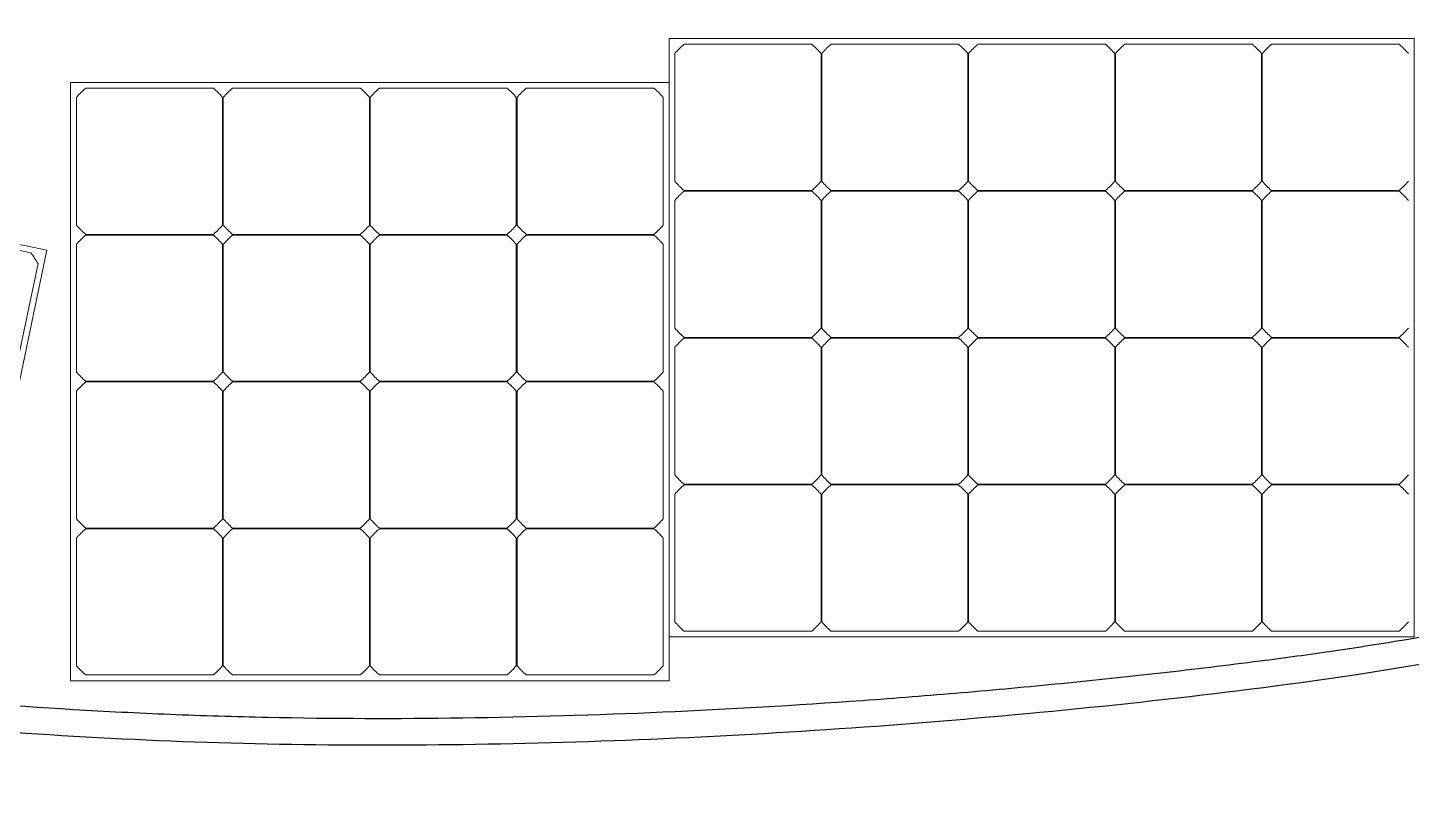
# Model space of a CAD drawing. Header units: inches. Extents: x -1514 to 1282, y -2074 to 286.
# Drawn here: x 1134.48 to 1181.08, y 51.75 to 77.8 of the extents above; entities that cross this region are included whole.
import ezdxf

# ---------------------------------------------------------------- set-up
doc = ezdxf.new("R2010")
doc.units = ezdxf.units.IN
doc.header["$LTSCALE"] = 0.1
doc.header["$MEASUREMENT"] = 0
doc.layers.add('PDF_Images', color=7, linetype='Continuous')
doc.layers.add('smallPanels', color=40, linetype='Continuous')
picture_1 = doc.add_image_def('image1.png', size_in_pixel=(2048, 1582))

msp = doc.modelspace()

# ---------------------------------------------------------------- linework, layer by layer
at = {"color": 1, "linetype": 'Continuous', "lineweight": 25}
for points, knots in [([(1176.1018, 55.58734), (1182.82469, 56.44857), (1189.25989, 57.7867), (1202.33163, 61.30244), (1208.56055, 63.45223), (1217.62247, 67.20189), (1220.55995, 68.51848), (1225.01732, 70.6831), (1226.42437, 71.39418), (1229.33785, 72.93245), (1230.6985, 73.67888), (1233.59461, 75.35797), (1234.93947, 76.1854), (1236.99032, 77.53087), (1237.66352, 77.98648), (1238.66537, 78.68594), (1238.9673, 78.89973), (1239.68593, 79.41739), (1239.96066, 79.61801), (1241.70596, 80.92526), (1242.81503, 81.81834), (1244.5421, 83.81902), (1244.96474, 84.47834), (1245.67368, 86.03543), (1245.9182, 86.90157), (1246.02043, 88.49391), (1245.96877, 89.41902), (1245.48413, 91.0326), (1245.11363, 91.81744), (1244.1676, 93.23757), (1243.59475, 93.84655), (1242.41237, 95.00114), (1241.72586, 95.58191), (1240.52158, 96.53022), (1239.80523, 97.05891), (1238.47103, 98.01431), (1237.78883, 98.48754), (1235.73417, 99.8688), (1234.2779, 100.78449), (1230.16303, 103.22012), (1227.09415, 104.85047), (1221.18523, 107.75201), (1218.11218, 109.14492), (1211.90198, 111.73396), (1208.78404, 112.92469), (1202.42638, 115.11047), (1199.18517, 116.09911), (1194.38973, 117.39536), (1192.77459, 117.8053), (1189.4242, 118.60151), (1187.85098, 118.95096), (1182.77459, 119.98882), (1179.51453, 120.53521), (1176.1018, 120.97239)], [0, 0, 0, 0, 0.125, 0.125, 0.25, 0.25, 0.3125, 0.3125, 0.34375, 0.34375, 0.375, 0.375, 0.40625, 0.40625, 0.421875, 0.421875, 0.4296875, 0.4296875, 0.4375, 0.4375, 0.46875, 0.46875, 0.484375, 0.484375, 0.5, 0.5, 0.515625, 0.515625, 0.53125, 0.53125, 0.546875, 0.546875, 0.5625, 0.5625, 0.578125, 0.578125, 0.59375, 0.59375, 0.625, 0.625, 0.6875, 0.6875, 0.75, 0.75, 0.8125, 0.8125, 0.875, 0.875, 0.90625, 0.90625, 0.9375, 0.9375, 1, 1, 1, 1]), ([(1175.98692, 56.48039), (1176.81154, 56.58592), (1177.63429, 56.69872), (1179.27596, 56.93941), (1180.09485, 57.0674), (1182.54573, 57.47415), (1184.17198, 57.77547), (1187.41068, 58.43157), (1189.02316, 58.78618), (1191.43265, 59.35305), (1192.23429, 59.54776), (1193.83447, 59.94898), (1194.63298, 60.15561), (1196.22678, 60.58129), (1197.4197, 60.90986), (1198.60888, 61.25295), (1199.20283, 61.42696), (1199.40075, 61.48538), (1199.7961, 61.60298), (1199.99354, 61.66216), (1201.76843, 62.19817), (1203.33128, 62.69917), (1206.42829, 63.74881), (1207.96253, 64.2973), (1211.00409, 65.43861), (1212.51145, 66.03134), (1215.50103, 67.25773), (1216.9832, 67.89147), (1219.92291, 69.19931), (1221.38045, 69.8734), (1223.54826, 70.91529), (1224.26777, 71.26774), (1225.70014, 71.9841), (1226.41299, 72.34803), (1227.83185, 73.08793), (1228.53787, 73.46386), (1229.94291, 74.22821), (1230.64191, 74.61665), (1232.03162, 75.40918), (1232.7223, 75.81336), (1233.75088, 76.43434), (1234.0925, 76.64379), (1234.77316, 77.06788), (1235.11221, 77.28249), (1235.61888, 77.60821), (1235.7875, 77.71745), (1236.12385, 77.93705), (1236.29156, 78.04739), (1236.79331, 78.38004), (1237.12596, 78.60399), (1237.78756, 79.05627), (1238.11652, 79.28458), (1238.77069, 79.74567), (1239.09594, 79.9784), (1239.74254, 80.44857), (1240.06373, 80.68624), (1240.54047, 81.04932), (1240.69854, 81.17145), (1241.01261, 81.41846), (1241.1686, 81.54336), (1241.63255, 81.92349), (1241.93645, 82.18424), (1242.52886, 82.72702), (1242.81761, 83.00871), (1243.23826, 83.44866), (1243.37655, 83.59798), (1243.57909, 83.82887), (1243.64587, 83.90715), (1243.77631, 84.0655), (1243.84006, 84.14567), (1243.9641, 84.30839), (1244.02438, 84.39094), (1244.14117, 84.55863), (1244.19772, 84.64373), (1244.3621, 84.90266), (1244.46473, 85.08005), (1244.65683, 85.44387), (1244.74629, 85.63029), (1244.84963, 85.86917), (1244.86986, 85.91725), (1244.90946, 86.01399), (1244.92881, 86.06267), (1244.98525, 86.20894), (1245.02081, 86.30698), (1245.08753, 86.50419), (1245.1188, 86.60333), (1245.17592, 86.80301), (1245.20167, 86.90357), (1245.24616, 87.1065), (1245.2649, 87.20886), (1245.29557, 87.41535), (1245.30751, 87.51946), (1245.32121, 87.67672), (1245.32507, 87.72932), (1245.33155, 87.83484), (1245.33417, 87.88783), (1245.34036, 88.04672), (1245.34226, 88.15235), (1245.34273, 88.36317), (1245.34134, 88.46836), (1245.33441, 88.67819), (1245.32887, 88.78283), (1245.31242, 88.9914), (1245.30151, 89.09532), (1245.27296, 89.30227), (1245.25527, 89.40529), (1245.2126, 89.61036), (1245.18754, 89.7124), (1245.14526, 89.86484), (1245.13039, 89.91555), (1245.09932, 90.01679), (1245.08313, 90.06739), (1244.99952, 90.31895), (1244.92431, 90.51559), (1244.75952, 90.90092), (1244.66989, 91.08958), (1244.47639, 91.45905), (1244.37251, 91.63985), (1244.23306, 91.86057), (1244.20468, 91.90444), (1244.14693, 91.99164), (1244.11756, 92.03493), (1244.02835, 92.16336), (1243.96723, 92.24721), (1243.77934, 92.49394), (1243.64817, 92.6521), (1243.37805, 92.96017), (1243.23919, 93.11017), (1242.81577, 93.55302), (1242.52366, 93.83793), (1242.07196, 94.25119), (1241.91909, 94.38653), (1241.68675, 94.58642), (1241.60878, 94.65255), (1241.45221, 94.78365), (1241.37356, 94.84865), (1241.13667, 95.0422), (1240.97746, 95.1693), (1240.65709, 95.42054), (1240.49593, 95.5447), (1240.01004, 95.91369), (1239.68295, 96.15504), (1239.02488, 96.63246), (1238.69401, 96.8687), (1237.69606, 97.57029), (1237.02363, 98.0285), (1235.66464, 98.92634), (1234.9781, 99.366), (1233.9375, 100.01138), (1233.58871, 100.22417), (1232.88815, 100.64499), (1232.53648, 100.85296), (1231.47761, 101.47024), (1230.76657, 101.87297), (1229.33599, 102.66473), (1228.61647, 103.05381), (1227.16965, 103.8199), (1226.44227, 104.19677), (1224.97974, 104.93858), (1224.24457, 105.30348), (1222.76688, 106.02239), (1222.0244, 106.37647), (1220.53234, 107.07433), (1219.78273, 107.41805), (1218.27632, 108.09514), (1217.51953, 108.42851), (1216.3789, 108.92074), (1215.99779, 109.08352), (1215.42474, 109.32571), (1215.23348, 109.40612), (1214.85078, 109.56617), (1214.65929, 109.64583), (1211.4019, 110.99365), (1208.30329, 112.16795), (1203.60142, 113.77228), (1202.02511, 114.28077), (1198.85416, 115.24448), (1197.25958, 115.69989), (1194.05304, 116.56137), (1192.44106, 116.96734), (1190.01074, 117.54209), (1189.19855, 117.72785), (1187.56978, 118.08705), (1186.7532, 118.26046), (1184.29644, 118.76065), (1182.64925, 119.06735), (1180.16276, 119.48156), (1179.3313, 119.61193), (1177.66305, 119.85707), (1176.82627, 119.97193), (1175.98692, 120.07935)], [0, 0, 0, 0, 0.015625, 0.015625, 0.03125, 0.03125, 0.0625, 0.0625, 0.09375, 0.09375, 0.109375, 0.109375, 0.125, 0.125, 0.140625, 0.1484375, 0.1484375, 0.15234375, 0.15234375, 0.15625, 0.15625, 0.1875, 0.1875, 0.21875, 0.21875, 0.25, 0.25, 0.28125, 0.28125, 0.3125, 0.3125, 0.328125, 0.328125, 0.34375, 0.34375, 0.359375, 0.359375, 0.375, 0.375, 0.390625, 0.390625, 0.3984375, 0.3984375, 0.40625, 0.40625, 0.41015625, 0.41015625, 0.4140625, 0.4140625, 0.421875, 0.421875, 0.4296875, 0.4296875, 0.4375, 0.4375, 0.4453125, 0.4453125, 0.44921875, 0.44921875, 0.453125, 0.453125, 0.4609375, 0.4609375, 0.46875, 0.46875, 0.47265625, 0.47265625, 0.47460938, 0.47460938, 0.4765625, 0.4765625, 0.47851563, 0.47851563, 0.48046875, 0.48046875, 0.484375, 0.484375, 0.48828125, 0.48828125, 0.48925781, 0.48925781, 0.49023438, 0.49023438, 0.4921875, 0.4921875, 0.49414063, 0.49414063, 0.49609375, 0.49609375, 0.49804688, 0.49804688, 0.5, 0.5, 0.50097656, 0.50097656, 0.50195313, 0.50195313, 0.50390625, 0.50390625, 0.50585938, 0.50585938, 0.5078125, 0.5078125, 0.50976563, 0.50976563, 0.51171875, 0.51171875, 0.51367188, 0.51367188, 0.51464844, 0.51464844, 0.515625, 0.515625, 0.51953125, 0.51953125, 0.5234375, 0.5234375, 0.52734375, 0.52734375, 0.52832031, 0.52832031, 0.52929688, 0.52929688, 0.53125, 0.53125, 0.53515625, 0.53515625, 0.5390625, 0.5390625, 0.546875, 0.546875, 0.55078125, 0.55078125, 0.55273438, 0.55273438, 0.5546875, 0.5546875, 0.55859375, 0.55859375, 0.5625, 0.5625, 0.5703125, 0.5703125, 0.578125, 0.578125, 0.59375, 0.59375, 0.609375, 0.609375, 0.6171875, 0.6171875, 0.625, 0.625, 0.640625, 0.640625, 0.65625, 0.65625, 0.671875, 0.671875, 0.6875, 0.6875, 0.703125, 0.703125, 0.71875, 0.71875, 0.734375, 0.734375, 0.7421875, 0.7421875, 0.74609375, 0.74609375, 0.75, 0.75, 0.8125, 0.8125, 0.84375, 0.84375, 0.875, 0.875, 0.90625, 0.90625, 0.921875, 0.921875, 0.9375, 0.9375, 0.96875, 0.96875, 0.984375, 0.984375, 1, 1, 1, 1]), ([(1049.85139, 82.29264), (1049.87222, 82.28546), (1049.89305, 82.27826), (1050.17231, 82.18168), (1050.43013, 82.09074), (1051.20203, 81.81391), (1051.71459, 81.62409), (1052.73662, 81.23643), (1053.2461, 81.03859), (1054.26276, 80.63686), (1054.76994, 80.43297), (1056.28898, 79.81453), (1057.29832, 79.39324), (1059.31462, 78.54339), (1060.32154, 78.11476), (1062.33748, 77.26142), (1063.34633, 76.83627), (1065.3656, 75.98857), (1066.376, 75.56597), (1068.39749, 74.72117), (1069.40853, 74.29886), (1070.92488, 73.66385), (1071.43029, 73.45194), (1072.44097, 73.02742), (1072.94626, 72.81484), (1075.47264, 71.7511), (1077.49369, 70.89736), (1081.54119, 69.19802), (1083.56747, 68.35202), (1087.63101, 66.68198), (1089.66824, 65.85786), (1092.73701, 64.64972), (1093.76209, 64.25168), (1095.3036, 63.66324), (1095.81809, 63.46854), (1096.84852, 63.08239), (1097.36432, 62.89099), (1098.91241, 62.32282), (1099.94585, 61.9519), (1102.01593, 61.22852), (1103.05259, 60.87611), (1106.16797, 59.85033), (1108.2522, 59.20894), (1111.39562, 58.34768), (1112.44627, 58.07741), (1114.02733, 57.70219), (1114.5552, 57.58214), (1115.61276, 57.35297), (1116.14245, 57.24377), (1118.79506, 56.72249), (1120.93043, 56.38431), (1123.6103, 56.02362), (1124.14681, 55.95459), (1125.22072, 55.82171), (1125.75813, 55.75789), (1127.37155, 55.5732), (1128.44874, 55.45916), (1131.68537, 55.14592), (1133.84978, 54.97528), (1137.10724, 54.78177), (1138.19487, 54.72771), (1140.37374, 54.64034), (1141.46497, 54.607), (1144.74395, 54.53726), (1146.93694, 54.53105), (1149.13658, 54.56277)], [0.007182826, 0.007182826, 0.007182826, 0.007182826, 0.0078125, 0.0078125, 0.015625, 0.015625, 0.03125, 0.03125, 0.046875, 0.046875, 0.0625, 0.0625, 0.09375, 0.09375, 0.125, 0.125, 0.15625, 0.15625, 0.1875, 0.1875, 0.21875, 0.21875, 0.234375, 0.234375, 0.25, 0.25, 0.3125, 0.3125, 0.375, 0.375, 0.4375, 0.4375, 0.46875, 0.46875, 0.484375, 0.484375, 0.5, 0.5, 0.53125, 0.53125, 0.5625, 0.5625, 0.625, 0.625, 0.65625, 0.65625, 0.671875, 0.671875, 0.6875, 0.6875, 0.75, 0.75, 0.765625, 0.765625, 0.78125, 0.78125, 0.8125, 0.8125, 0.875, 0.875, 0.90625, 0.90625, 0.9375, 0.9375, 1, 1, 1, 1]), ([(1049.13678, 81.52988), (1050.11907, 81.20076), (1051.24508, 80.79001), (1053.19022, 80.04649), (1054.31575, 79.59691), (1055.50113, 79.11181), (1055.74596, 79.01106), (1056.25115, 78.8021), (1056.5527, 78.67669), (1057.00653, 78.4872), (1057.24603, 78.38684), (1057.75018, 78.17491), (1058.06459, 78.04229), (1058.40579, 77.89806), (1058.52562, 77.84735), (1058.77747, 77.74069), (1058.95087, 77.66718), (1059.24105, 77.54409), (1059.47253, 77.44582), (1060.13344, 77.16509), (1060.4246, 77.04146), (1060.92834, 76.82769), (1061.06957, 76.76776), (1061.80346, 76.45691), (1062.3003, 76.24692), (1063.30916, 75.82143), (1063.87772, 75.58219), (1064.5723, 75.29046), (1064.81433, 75.18888), (1065.3194, 74.97709), (1065.64496, 74.84068), (1066.067, 74.66395), (1066.41477, 74.51839), (1066.8752, 74.32578), (1067.08425, 74.23835), (1067.22622, 74.17898), (1067.25517, 74.16687), (1067.83978, 73.92243), (1068.38013, 73.6965), (1068.72845, 73.55085), (1068.81728, 73.5137), (1068.86307, 73.49455), (1068.81671, 73.51394), (1069.17673, 73.36336), (1069.44713, 73.25023), (1069.95271, 73.03861), (1070.14248, 72.95915), (1070.93135, 72.62862), (1071.47685, 72.39972), (1072.14449, 72.11916), (1072.50092, 71.96929), (1072.89128, 71.80504), (1073.15906, 71.69234), (1073.35075, 71.61164), (1073.78775, 71.42764), (1074.26548, 71.22641), (1075.29881, 70.79105), (1075.74671, 70.60235), (1076.09145, 70.45714), (1076.29836, 70.37), (1076.32297, 70.35963), (1077.06251, 70.04822), (1077.8856, 69.70193), (1078.61217, 69.39674), (1079.07509, 69.20242), (1079.23085, 69.13706), (1080.05583, 68.79127), (1080.58409, 68.57028), (1081.59717, 68.14738), (1082.0084, 67.97605), (1083.08176, 67.53018), (1083.6039, 67.31399), (1084.61912, 66.89511), (1085.05911, 66.71415), (1087.71726, 65.6257), (1089.60724, 64.8648), (1092.7619, 63.63), (1093.75285, 63.2476), (1095.86943, 62.44536), (1096.82319, 62.09021), (1098.94154, 61.31895), (1099.92667, 60.96843), (1102.04419, 60.23538), (1103.01777, 59.90745), (1106.25893, 58.85188), (1108.20421, 58.26131), (1111.43842, 57.38901), (1112.44939, 57.13357), (1114.58138, 56.63638), (1115.66423, 56.40706), (1117.71597, 56.0106), (1118.86147, 55.81059), (1120.39505, 55.56596), (1120.91811, 55.48625), (1121.98793, 55.33048), (1122.58468, 55.24779), (1124.11064, 55.04504), (1125.22992, 54.90837), (1127.40025, 54.6628), (1128.45228, 54.55269), (1131.7353, 54.23875), (1133.87082, 54.07309), (1140.37645, 53.69188), (1144.70683, 53.60424), (1149.14948, 53.66915)], [0, 0, 0, 0, 0.03125, 0.03125, 0.0625, 0.0625, 0.0703125, 0.0703125, 0.078125, 0.078125, 0.0859375, 0.0859375, 0.09375, 0.09375, 0.09765625, 0.09765625, 0.1015625, 0.1015625, 0.109375, 0.109375, 0.1171875, 0.1171875, 0.125, 0.125, 0.140625, 0.140625, 0.15625, 0.15625, 0.1640625, 0.1640625, 0.171875, 0.171875, 0.1796875, 0.18359375, 0.18554687, 0.18554687, 0.1875, 0.1875, 0.1953125, 0.19921875, 0.20117187, 0.20117187, 0.203125, 0.203125, 0.2109375, 0.2109375, 0.21875, 0.21875, 0.234375, 0.234375, 0.2421875, 0.24609375, 0.24609375, 0.25, 0.25, 0.265625, 0.265625, 0.2734375, 0.27734375, 0.27734375, 0.28125, 0.28125, 0.296875, 0.3046875, 0.3046875, 0.3125, 0.3125, 0.328125, 0.328125, 0.34375, 0.34375, 0.359375, 0.359375, 0.375, 0.375, 0.4375, 0.4375, 0.46875, 0.46875, 0.5, 0.5, 0.53125, 0.53125, 0.5625, 0.5625, 0.625, 0.625, 0.65625, 0.65625, 0.6875, 0.6875, 0.71875, 0.71875, 0.734375, 0.734375, 0.75, 0.75, 0.78125, 0.78125, 0.8125, 0.8125, 0.875, 0.875, 1, 1, 1, 1]), ([(1149.13658, 54.56277), (1151.3832, 54.59521), (1153.62741, 54.66153), (1158.11126, 54.85793), (1160.35091, 54.98814), (1163.70708, 55.22953), (1164.82525, 55.3177), (1167.06052, 55.50911), (1168.17763, 55.61222), (1170.41079, 55.83319), (1171.52685, 55.951), (1173.7578, 56.20287), (1174.87269, 56.33706), (1175.98692, 56.48039)], [0, 0, 0, 0, 0.25, 0.25, 0.5, 0.5, 0.625, 0.625, 0.75, 0.75, 0.875, 0.875, 1, 1, 1, 1]), ([(1149.14948, 53.66915), (1153.62721, 53.73457), (1158.16941, 53.93524), (1167.13004, 54.57685), (1171.72802, 55.02704), (1176.1018, 55.58734)], [0, 0, 0, 0, 0.5, 0.5, 1, 1, 1, 1])]:
    msp.add_open_spline(points, degree=3, knots=knots, dxfattribs=at)
at = {"layer": 'smallPanels', "color": 5, "lineweight": 0}
for p, q in [((1156.27778, 72.62775), (1156.27778, 76.9281)), ((1156.58823, 77.23855), (1160.88858, 77.23855)), ((1161.19903, 76.9281), (1161.19903, 72.62775)), ((1161.22266, 72.62775), (1161.22266, 76.9281)), ((1161.53311, 77.23855), (1165.83346, 77.23855)), ((1166.14391, 76.9281), (1166.14391, 72.62775)), ((1166.16753, 72.62775), (1166.16753, 76.9281)), ((1166.47798, 77.23855), (1170.77833, 77.23855)), ((1171.08878, 76.9281), (1171.08878, 72.62775)), ((1171.1124, 72.62775), (1171.1124, 76.9281)), ((1171.42285, 77.23855), (1175.7232, 77.23855)), ((1176.03365, 76.9281), (1176.03365, 72.62775)), ((1176.05727, 72.62775), (1176.05727, 76.9281)), ((1176.36772, 77.23855), (1180.66807, 77.23855)), ((1160.88858, 72.3173), (1156.58823, 72.3173)), ((1156.58823, 72.29368), (1160.88858, 72.29368)), ((1165.83346, 72.3173), (1161.53311, 72.3173)), ((1161.53311, 72.29368), (1165.83346, 72.29368)), ((1170.77833, 72.3173), (1166.47798, 72.3173)), ((1166.47798, 72.29368), (1170.77833, 72.29368)), ((1175.7232, 72.3173), (1171.42285, 72.3173)), ((1171.42285, 72.29368), (1175.7232, 72.29368)), ((1180.66807, 72.3173), (1176.36772, 72.3173)), ((1176.36772, 72.29368), (1180.66807, 72.29368)), ((1156.27778, 67.68288), (1156.27778, 71.98323)), ((1161.19903, 71.98323), (1161.19903, 67.68288)), ((1161.22266, 67.68288), (1161.22266, 71.98323)), ((1166.14391, 71.98323), (1166.14391, 67.68288)), ((1166.16753, 67.68288), (1166.16753, 71.98323)), ((1171.08878, 71.98323), (1171.08878, 67.68288)), ((1171.1124, 67.68288), (1171.1124, 71.98323)), ((1176.03365, 71.98323), (1176.03365, 67.68288)), ((1176.05727, 67.68288), (1176.05727, 71.98323)), ((1160.88858, 67.37243), (1156.58823, 67.37243)), ((1156.58823, 67.34881), (1160.88858, 67.34881)), ((1165.83346, 67.37243), (1161.53311, 67.37243)), ((1161.53311, 67.34881), (1165.83346, 67.34881)), ((1170.77833, 67.37243), (1166.47798, 67.37243)), ((1166.47798, 67.34881), (1170.77833, 67.34881)), ((1175.7232, 67.37243), (1171.42285, 67.37243)), ((1171.42285, 67.34881), (1175.7232, 67.34881)), ((1180.66807, 67.37243), (1176.36772, 67.37243)), ((1176.36772, 67.34881), (1180.66807, 67.34881)), ((1156.27778, 62.73801), (1156.27778, 67.03836)), ((1161.19903, 67.03836), (1161.19903, 62.73801)), ((1161.22266, 62.73801), (1161.22266, 67.03836)), ((1166.14391, 67.03836), (1166.14391, 62.73801)), ((1166.16753, 62.73801), (1166.16753, 67.03836)), ((1171.08878, 67.03836), (1171.08878, 62.73801)), ((1171.1124, 62.73801), (1171.1124, 67.03836)), ((1176.03365, 67.03836), (1176.03365, 62.73801)), ((1176.05727, 62.73801), (1176.05727, 67.03836)), ((1156.27778, 57.79313), (1156.27778, 62.09348)), ((1160.88858, 62.42756), (1156.58823, 62.42756)), ((1156.58823, 62.40393), (1160.88858, 62.40393)), ((1161.19903, 62.09348), (1161.19903, 57.79313)), ((1161.22266, 57.79313), (1161.22266, 62.09348)), ((1165.83346, 62.42756), (1161.53311, 62.42756)), ((1161.53311, 62.40393), (1165.83346, 62.40393)), ((1166.14391, 62.09348), (1166.14391, 57.79313)), ((1166.16753, 57.79313), (1166.16753, 62.09348)), ((1170.77833, 62.42756), (1166.47798, 62.42756)), ((1166.47798, 62.40393), (1170.77833, 62.40393)), ((1171.08878, 62.09348), (1171.08878, 57.79313)), ((1171.1124, 57.79313), (1171.1124, 62.09348)), ((1175.7232, 62.42756), (1171.42285, 62.42756)), ((1171.42285, 62.40393), (1175.7232, 62.40393)), ((1176.03365, 62.09348), (1176.03365, 57.79313)), ((1176.05727, 57.79313), (1176.05727, 62.09348)), ((1180.66807, 62.42756), (1176.36772, 62.42756)), ((1176.36772, 62.40393), (1180.66807, 62.40393)), ((1160.88858, 57.48268), (1156.58823, 57.48268)), ((1165.83346, 57.48268), (1161.53311, 57.48268)), ((1170.77833, 57.48268), (1166.47798, 57.48268)), ((1175.7232, 57.48268), (1171.42285, 57.48268)), ((1180.66807, 57.48268), (1176.36772, 57.48268))]:
    msp.add_line(p, q, dxfattribs=at)
at = {"layer": 'smallPanels', "color": 11, "lineweight": 0, "true_color": 0xf27172}
for p, q in [((1140.73902, 75.76118), (1136.43867, 75.76118)), ((1145.68389, 75.76118), (1141.38354, 75.76118)), ((1150.62876, 75.76118), (1146.32841, 75.76118)), ((1155.57363, 75.76118), (1151.27328, 75.76118)), ((1136.12822, 75.45073), (1136.12822, 71.15038)), ((1141.04947, 71.15038), (1141.04947, 75.45073)), ((1141.07309, 75.45073), (1141.07309, 71.15038)), ((1145.99434, 71.15038), (1145.99434, 75.45073)), ((1146.01796, 75.45073), (1146.01796, 71.15038)), ((1150.93921, 71.15038), (1150.93921, 75.45073)), ((1150.96283, 75.45073), (1150.96283, 71.15038)), ((1155.88408, 71.15038), (1155.88408, 75.45073)), ((1136.43867, 70.83993), (1140.73902, 70.83993)), ((1141.38354, 70.83993), (1145.68389, 70.83993)), ((1146.32841, 70.83993), (1150.62876, 70.83993)), ((1151.27328, 70.83993), (1155.57363, 70.83993)), ((1136.12822, 70.50586), (1136.12822, 66.20551)), ((1140.73902, 70.81631), (1136.43867, 70.81631)), ((1141.04947, 66.20551), (1141.04947, 70.50586)), ((1141.07309, 70.50586), (1141.07309, 66.20551)), ((1145.68389, 70.81631), (1141.38354, 70.81631)), ((1145.99434, 66.20551), (1145.99434, 70.50586)), ((1146.01796, 70.50586), (1146.01796, 66.20551)), ((1150.62876, 70.81631), (1146.32841, 70.81631)), ((1150.93921, 66.20551), (1150.93921, 70.50586)), ((1150.96283, 70.50586), (1150.96283, 66.20551)), ((1155.57363, 70.81631), (1151.27328, 70.81631)), ((1155.88408, 66.20551), (1155.88408, 70.50586)), ((1136.43867, 65.89506), (1140.73902, 65.89506)), ((1140.73902, 65.87144), (1136.43867, 65.87144)), ((1141.38354, 65.89506), (1145.68389, 65.89506)), ((1145.68389, 65.87144), (1141.38354, 65.87144)), ((1146.32841, 65.89506), (1150.62876, 65.89506)), ((1150.62876, 65.87144), (1146.32841, 65.87144)), ((1151.27328, 65.89506), (1155.57363, 65.89506)), ((1155.57363, 65.87144), (1151.27328, 65.87144)), ((1136.12822, 65.56099), (1136.12822, 61.26064)), ((1141.04947, 61.26064), (1141.04947, 65.56099)), ((1141.07309, 65.56099), (1141.07309, 61.26064)), ((1145.99434, 61.26064), (1145.99434, 65.56099)), ((1146.01796, 65.56099), (1146.01796, 61.26064)), ((1150.93921, 61.26064), (1150.93921, 65.56099)), ((1150.96283, 65.56099), (1150.96283, 61.26064)), ((1155.88408, 61.26064), (1155.88408, 65.56099)), ((1136.12822, 60.61612), (1136.12822, 56.31577)), ((1136.43867, 60.95019), (1140.73902, 60.95019)), ((1140.73902, 60.92657), (1136.43867, 60.92657)), ((1141.04947, 56.31577), (1141.04947, 60.61612)), ((1141.07309, 60.61612), (1141.07309, 56.31577)), ((1141.38354, 60.95019), (1145.68389, 60.95019)), ((1145.68389, 60.92657), (1141.38354, 60.92657)), ((1145.99434, 56.31577), (1145.99434, 60.61612)), ((1146.01796, 60.61612), (1146.01796, 56.31577)), ((1146.32841, 60.95019), (1150.62876, 60.95019)), ((1150.62876, 60.92657), (1146.32841, 60.92657)), ((1150.93921, 56.31577), (1150.93921, 60.61612)), ((1150.96283, 60.61612), (1150.96283, 56.31577)), ((1151.27328, 60.95019), (1155.57363, 60.95019)), ((1155.57363, 60.92657), (1151.27328, 60.92657)), ((1155.88408, 56.31577), (1155.88408, 60.61612)), ((1136.43867, 56.00532), (1140.73902, 56.00532)), ((1141.38354, 56.00532), (1145.68389, 56.00532)), ((1146.32841, 56.00532), (1150.62876, 56.00532)), ((1151.27328, 56.00532), (1155.57363, 56.00532))]:
    msp.add_line(p, q, dxfattribs=at)
at = {"layer": 'smallPanels', "color": 4, "lineweight": 0}
for p, q in [((1130.38411, 71.10081), (1134.59387, 70.22277)), ((1134.83439, 69.85547), (1133.95635, 65.64572))]:
    msp.add_line(p, q, dxfattribs=at)
at = {"layer": 'smallPanels', "color": 5, "lineweight": 0}
msp.add_lwpolyline([(1156.08093, 57.28583), (1156.08093, 77.4354), (1181.17537, 77.4354), (1181.17537, 57.28583)], close=True, dxfattribs=at)
at = {"layer": 'smallPanels', "color": 11, "lineweight": 0, "true_color": 0xf27172}
msp.add_lwpolyline([(1135.93137, 75.95803), (1135.93137, 55.80847), (1156.08093, 55.80847), (1156.08093, 75.95803)], close=True, dxfattribs=at)
at = {"layer": 'smallPanels', "color": 4, "lineweight": 0}
msp.add_lwpolyline([(1112.30111, 59.54163), (1115.40559, 74.42601), (1135.13067, 70.31189), (1132.02619, 55.42751)], close=True, dxfattribs=at)
at = {"layer": 'smallPanels', "color": 5, "lineweight": 0}
for centre, start, end in [((1158.73841, 74.77793), 131.148031, 138.851969), ((1158.73841, 74.77793), 41.148031, 48.851969), ((1163.68328, 74.77793), 131.148031, 138.851969), ((1163.68328, 74.77793), 41.148031, 48.851969), ((1168.62815, 74.77793), 131.148031, 138.851969), ((1168.62815, 74.77793), 41.148031, 48.851969), ((1173.57302, 74.77793), 131.148031, 138.851969), ((1173.57302, 74.77793), 41.148031, 48.851969), ((1178.5179, 74.77793), 131.148031, 138.851969), ((1178.5179, 74.77793), 41.148031, 48.851969), ((1158.73841, 74.77793), 221.148031, 228.851969), ((1158.73841, 69.83305), 131.148031, 138.851969), ((1158.73841, 74.77793), 311.148031, 318.851969), ((1158.73841, 69.83305), 41.148031, 48.851969), ((1163.68328, 74.77793), 221.148031, 228.851969), ((1163.68328, 69.83305), 131.148031, 138.851969), ((1163.68328, 74.77793), 311.148031, 318.851969), ((1163.68328, 69.83305), 41.148031, 48.851969), ((1168.62815, 74.77793), 221.148031, 228.851969), ((1168.62815, 69.83305), 131.148031, 138.851969), ((1168.62815, 74.77793), 311.148031, 318.851969), ((1168.62815, 69.83305), 41.148031, 48.851969), ((1173.57302, 74.77793), 221.148031, 228.851969), ((1173.57302, 69.83305), 131.148031, 138.851969), ((1173.57302, 74.77793), 311.148031, 318.851969), ((1173.57302, 69.83305), 41.148031, 48.851969), ((1178.5179, 74.77793), 221.148031, 228.851969), ((1178.5179, 69.83305), 131.148031, 138.851969), ((1178.5179, 74.77793), 311.148031, 318.851969), ((1178.5179, 69.83305), 41.148031, 48.851969), ((1158.73841, 69.83305), 221.148031, 228.851969), ((1158.73841, 69.83305), 311.148031, 318.851969), ((1163.68328, 69.83305), 221.148031, 228.851969), ((1163.68328, 69.83305), 311.148031, 318.851969), ((1168.62815, 69.83305), 221.148031, 228.851969), ((1168.62815, 69.83305), 311.148031, 318.851969), ((1173.57302, 69.83305), 221.148031, 228.851969), ((1173.57302, 69.83305), 311.148031, 318.851969), ((1178.5179, 69.83305), 221.148031, 228.851969), ((1178.5179, 69.83305), 311.148031, 318.851969), ((1158.73841, 64.88818), 131.148031, 138.851969), ((1158.73841, 64.88818), 41.148031, 48.851969), ((1163.68328, 64.88818), 131.148031, 138.851969), ((1163.68328, 64.88818), 41.148031, 48.851969), ((1168.62815, 64.88818), 131.148031, 138.851969), ((1168.62815, 64.88818), 41.148031, 48.851969), ((1173.57302, 64.88818), 131.148031, 138.851969), ((1173.57302, 64.88818), 41.148031, 48.851969), ((1178.5179, 64.88818), 131.148031, 138.851969), ((1178.5179, 64.88818), 41.148031, 48.851969), ((1158.73841, 64.88818), 221.148031, 228.851969), ((1158.73841, 64.88818), 311.148031, 318.851969), ((1163.68328, 64.88818), 221.148031, 228.851969), ((1163.68328, 64.88818), 311.148031, 318.851969), ((1168.62815, 64.88818), 221.148031, 228.851969), ((1168.62815, 64.88818), 311.148031, 318.851969), ((1173.57302, 64.88818), 221.148031, 228.851969), ((1173.57302, 64.88818), 311.148031, 318.851969), ((1178.5179, 64.88818), 221.148031, 228.851969), ((1178.5179, 64.88818), 311.148031, 318.851969), ((1158.73841, 59.94331), 131.148031, 138.851969), ((1158.73841, 59.94331), 41.148031, 48.851969), ((1163.68328, 59.94331), 131.148031, 138.851969), ((1163.68328, 59.94331), 41.148031, 48.851969), ((1168.62815, 59.94331), 131.148031, 138.851969), ((1168.62815, 59.94331), 41.148031, 48.851969), ((1173.57302, 59.94331), 131.148031, 138.851969), ((1173.57302, 59.94331), 41.148031, 48.851969), ((1178.5179, 59.94331), 131.148031, 138.851969), ((1178.5179, 59.94331), 41.148031, 48.851969), ((1158.73841, 59.94331), 221.148031, 228.851969), ((1158.73841, 59.94331), 311.148031, 318.851969), ((1163.68328, 59.94331), 221.148031, 228.851969), ((1163.68328, 59.94331), 311.148031, 318.851969), ((1168.62815, 59.94331), 221.148031, 228.851969), ((1168.62815, 59.94331), 311.148031, 318.851969), ((1173.57302, 59.94331), 221.148031, 228.851969), ((1173.57302, 59.94331), 311.148031, 318.851969), ((1178.5179, 59.94331), 221.148031, 228.851969), ((1178.5179, 59.94331), 311.148031, 318.851969)]:
    msp.add_arc(centre, 3.26771, start, end, dxfattribs=at)
at = {"layer": 'smallPanels', "color": 11, "lineweight": 0, "true_color": 0xf27172}
for centre, start, end in [((1138.58884, 73.30056), 131.148031, 138.851969), ((1138.58884, 73.30056), 41.148031, 48.851969), ((1143.53371, 73.30056), 131.148031, 138.851969), ((1143.53371, 73.30056), 41.148031, 48.851969), ((1148.47859, 73.30056), 131.148031, 138.851969), ((1148.47859, 73.30056), 41.148031, 48.851969), ((1153.42346, 73.30056), 131.148031, 138.851969), ((1153.42346, 73.30056), 41.148031, 48.851969), ((1138.58884, 73.30056), 221.148031, 228.851969), ((1138.58884, 73.30056), 311.148031, 318.851969), ((1143.53371, 73.30056), 221.148031, 228.851969), ((1143.53371, 73.30056), 311.148031, 318.851969), ((1148.47859, 73.30056), 221.148031, 228.851969), ((1148.47859, 73.30056), 311.148031, 318.851969), ((1153.42346, 73.30056), 221.148031, 228.851969), ((1153.42346, 73.30056), 311.148031, 318.851969), ((1138.58884, 68.35569), 131.148031, 138.851969), ((1138.58884, 68.35569), 41.148031, 48.851969), ((1143.53371, 68.35569), 131.148031, 138.851969), ((1143.53371, 68.35569), 41.148031, 48.851969), ((1148.47859, 68.35569), 131.148031, 138.851969), ((1148.47859, 68.35569), 41.148031, 48.851969), ((1153.42346, 68.35569), 131.148031, 138.851969), ((1153.42346, 68.35569), 41.148031, 48.851969), ((1138.58884, 68.35569), 221.148031, 228.851969), ((1138.58884, 68.35569), 311.148031, 318.851969), ((1143.53371, 68.35569), 221.148031, 228.851969), ((1143.53371, 68.35569), 311.148031, 318.851969), ((1148.47859, 68.35569), 221.148031, 228.851969), ((1148.47859, 68.35569), 311.148031, 318.851969), ((1153.42346, 68.35569), 221.148031, 228.851969), ((1153.42346, 68.35569), 311.148031, 318.851969), ((1138.58884, 63.41081), 131.148031, 138.851969), ((1138.58884, 63.41081), 41.148031, 48.851969), ((1143.53371, 63.41081), 131.148031, 138.851969), ((1143.53371, 63.41081), 41.148031, 48.851969), ((1148.47859, 63.41081), 131.148031, 138.851969), ((1148.47859, 63.41081), 41.148031, 48.851969), ((1153.42346, 63.41081), 131.148031, 138.851969), ((1153.42346, 63.41081), 41.148031, 48.851969), ((1138.58884, 63.41081), 221.148031, 228.851969), ((1138.58884, 63.41081), 311.148031, 318.851969), ((1143.53371, 63.41081), 221.148031, 228.851969), ((1143.53371, 63.41081), 311.148031, 318.851969), ((1148.47859, 63.41081), 221.148031, 228.851969), ((1148.47859, 63.41081), 311.148031, 318.851969), ((1153.42346, 63.41081), 221.148031, 228.851969), ((1153.42346, 63.41081), 311.148031, 318.851969), ((1138.58884, 58.46594), 131.148031, 138.851969), ((1138.58884, 58.46594), 41.148031, 48.851969), ((1143.53371, 58.46594), 131.148031, 138.851969), ((1143.53371, 58.46594), 41.148031, 48.851969), ((1148.47859, 58.46594), 131.148031, 138.851969), ((1148.47859, 58.46594), 41.148031, 48.851969), ((1153.42346, 58.46594), 131.148031, 138.851969), ((1153.42346, 58.46594), 41.148031, 48.851969), ((1138.58884, 58.46594), 221.148031, 228.851969), ((1138.58884, 58.46594), 311.148031, 318.851969), ((1143.53371, 58.46594), 221.148031, 228.851969), ((1143.53371, 58.46594), 311.148031, 318.851969), ((1148.47859, 58.46594), 221.148031, 228.851969), ((1148.47859, 58.46594), 311.148031, 318.851969), ((1153.42346, 58.46594), 221.148031, 228.851969), ((1153.42346, 58.46594), 311.148031, 318.851969)]:
    msp.add_arc(centre, 3.26771, start, end, dxfattribs=at)
at = {"layer": 'smallPanels', "color": 4, "lineweight": 0}
msp.add_arc((1131.98658, 68.253), 3.26771, 29.366588, 37.070526, dxfattribs=at)

# ---------------------------------------------------------------- pictures from other files: only their frames are drawn
at = {"layer": 'PDF_Images', "color": 7, "lineweight": 25}
image = msp.add_image(picture_1, insert=(1042.17575, -12.10498), size_in_units=(239.83103, 185.32399), dxfattribs=at)
image.dxf.flags = 15

doc.saveas('drawing.dxf')
